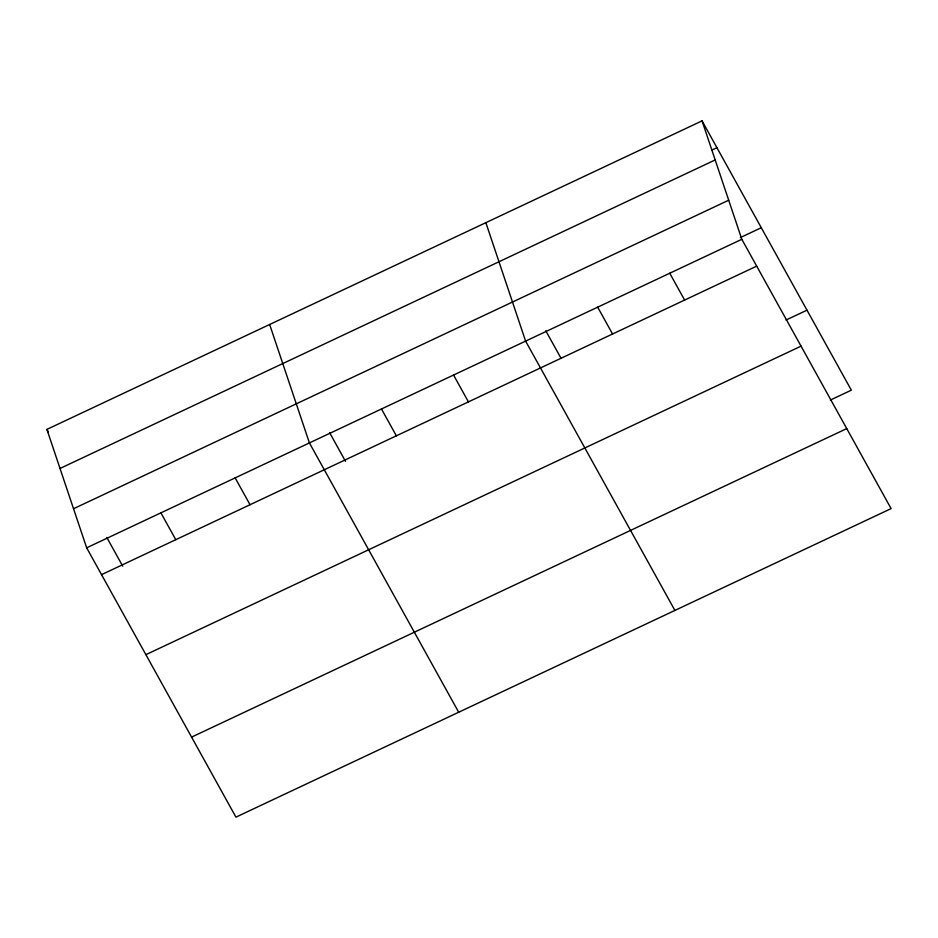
<?xml version="1.0" encoding="UTF-8"?>
<svg xmlns="http://www.w3.org/2000/svg" width="938" height="938" viewBox="0 0 938 938"><rect width="100%" height="100%" fill="white"/><g stroke="black" fill="none" stroke-linecap="round" stroke-linejoin="round"><path stroke-width="1.41" d="M702.058 120.861L741.817 239.296L891.1 508.607L235.942 817.139L86.659 547.815L46.9 429.393L702.058 120.861L851.341 390.185L830.376 400.057M711.696 150.174L716.937 147.7M60.02 468.472L715.178 159.941M73.539 508.736L728.697 200.216M740.328 237.595L761.293 227.723M86.659 547.815L741.817 239.296M101.538 574.654L756.685 266.134M786.021 320.046L806.985 310.173M145.894 654.665L801.04 346.145M191.587 737.116L846.744 428.596M669.744 273.228L684.623 300.066M597.682 307.172L612.561 334.01M545.775 330.786L561.018 358.269M674.903 610.427L525.608 341.104L485.861 222.681M453.546 375.036L468.425 401.874M381.473 408.98L396.352 435.818M329.578 432.594L345.501 461.332M458.694 712.235L309.411 442.912L269.652 324.489M235.157 477.876L250.036 504.726M160.902 512.851L175.781 539.69M46.9 429.393L48.319 431.949M106.826 537.497L122.749 566.224"/></g></svg>
